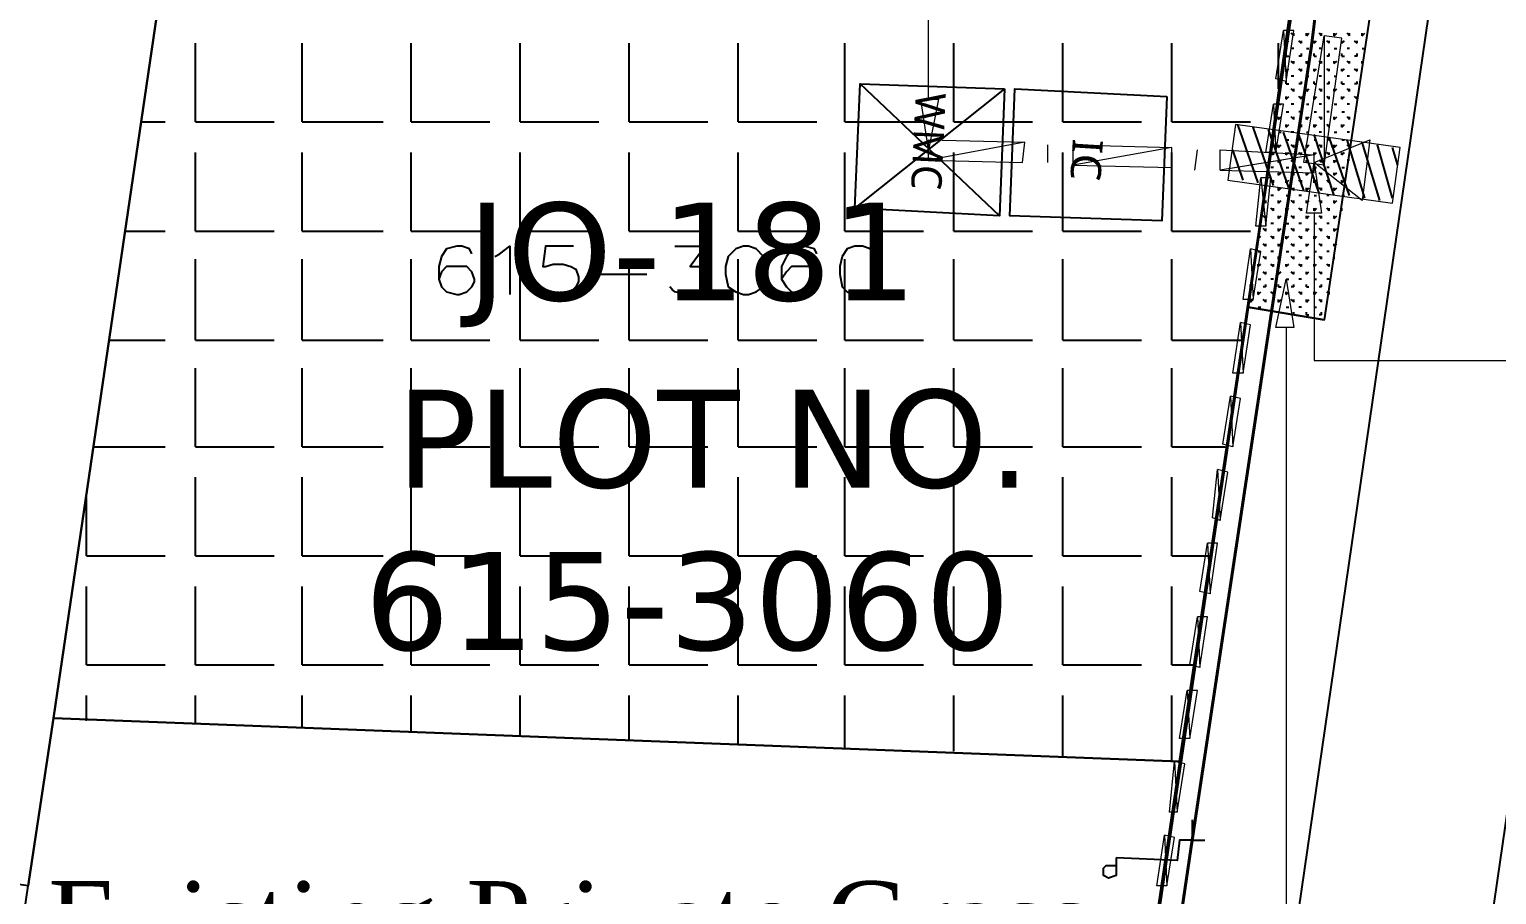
# Model space of a CAD drawing. Header units: inches. Extents: x 5 to 844, y 8 to 596.
# Drawn here: x 335.6 to 410, y 203.7 to 247.6 of the extents above; entities that cross this region are included whole.
import ezdxf

# ---------------------------------------------------------------- set-up
doc = ezdxf.new("R2010")
doc.units = ezdxf.units.IN
doc.header["$MEASUREMENT"] = 0
doc.layers.add('PDF_Geometry', color=7, linetype='Continuous', true_color=0x989898)
doc.layers.add('PDF_Text', color=7, linetype='Continuous')
doc.styles.add('PDF Segoe UI', font='segoeui.ttf')
doc.styles.add('PDF Times New Roman', font='times.ttf')
doc.styles.add('PDF Verdana', font='verdana.ttf')

msp = doc.modelspace()

# ---------------------------------------------------------------- linework, layer by layer
at = {"layer": 'PDF_Geometry', "lineweight": 25}
for points in [[(391.623, 77.668), (451.535, 489.718), (451.92, 491.647)], [(379.667, 60.954), (381.981, 79.082), (410.908, 278.229)], [(403.708, 249.173), (401.266, 232.845), (397.409, 233.488), (399.723, 249.816), (403.708, 249.173)], [(399.337, 246.859), (399.466, 246.988)], [(399.723, 247.245), (399.594, 247.373)], [(399.723, 247.245), (399.723, 247.373)], [(399.723, 247.245), (399.723, 247.373)], [(400.109, 246.859), (399.98, 246.988)], [(400.109, 246.859), (400.109, 246.988)], [(400.109, 246.859), (400.109, 246.988)], [(400.366, 247.245), (400.366, 247.373)], [(400.366, 247.245), (400.494, 247.373)], [(400.366, 247.245), (400.366, 247.373)], [(400.751, 246.859), (400.751, 246.988)], [(400.751, 246.859), (400.88, 246.988)], [(400.751, 246.859), (400.751, 246.988)], [(401.137, 247.245), (401.009, 247.373)], [(401.137, 247.245), (401.137, 247.373)], [(401.137, 247.245), (401.137, 247.373)], [(401.523, 246.859), (401.394, 246.988)], [(401.523, 246.859), (401.523, 246.988)], [(401.523, 246.859), (401.523, 246.988)], [(401.78, 247.245), (401.78, 247.373)], [(401.78, 247.245), (401.908, 247.373)], [(401.78, 247.245), (401.78, 247.373)], [(402.166, 246.859), (402.166, 246.988)], [(402.166, 246.859), (402.294, 246.988)], [(402.166, 246.859), (402.166, 246.988)], [(402.551, 247.245), (402.423, 247.373)], [(402.551, 247.245), (402.551, 247.373)], [(402.551, 247.245), (402.551, 247.373)], [(402.937, 246.859), (402.808, 246.988)], [(402.937, 246.859), (402.937, 246.988)], [(402.937, 246.859), (402.937, 246.988)], [(403.194, 247.245), (403.194, 247.373)], [(403.194, 247.245), (403.323, 247.373)], [(403.194, 247.245), (403.194, 247.373)], [(399.337, 246.216), (399.337, 246.345)], [(399.337, 246.216), (399.466, 246.216)], [(399.337, 246.216), (399.337, 246.216)], [(399.723, 246.602), (399.594, 246.602)], [(399.723, 246.602), (399.723, 246.602)], [(399.723, 246.602), (399.723, 246.602)], [(400.109, 246.216), (399.98, 246.216)], [(400.109, 246.216), (400.109, 246.345)], [(400.109, 246.216), (400.109, 246.216)], [(400.366, 246.602), (400.366, 246.602)], [(400.366, 246.602), (400.494, 246.602)], [(400.366, 246.602), (400.366, 246.602)], [(400.751, 246.216), (400.751, 246.345)], [(400.751, 246.216), (400.88, 246.216)], [(400.751, 246.216), (400.751, 246.216)], [(401.137, 246.602), (401.009, 246.602)], [(401.137, 246.602), (401.137, 246.602)], [(401.137, 246.602), (401.137, 246.602)], [(401.523, 246.216), (401.394, 246.216)], [(401.523, 246.216), (401.523, 246.345)], [(401.523, 246.216), (401.523, 246.216)], [(401.78, 246.602), (401.78, 246.602)], [(401.78, 246.602), (401.908, 246.602)], [(401.78, 246.602), (401.78, 246.602)], [(402.166, 246.216), (402.166, 246.345)], [(402.166, 246.216), (402.294, 246.216)], [(402.166, 246.216), (402.166, 246.216)], [(402.551, 246.602), (402.423, 246.602)], [(402.551, 246.602), (402.551, 246.602)], [(402.551, 246.602), (402.551, 246.602)], [(402.937, 246.216), (402.808, 246.216)], [(402.937, 246.216), (402.937, 246.345)], [(402.937, 246.216), (402.937, 246.216)], [(403.194, 246.602), (403.194, 246.602)], [(403.194, 246.602), (403.323, 246.602)], [(403.194, 246.602), (403.194, 246.602)], [(399.337, 245.445), (399.337, 245.573)], [(399.337, 245.445), (399.466, 245.573)], [(399.337, 245.445), (399.337, 245.573)], [(399.723, 245.831), (399.594, 245.959)], [(399.723, 245.831), (399.723, 245.959)], [(399.723, 245.831), (399.723, 245.959)], [(400.109, 245.445), (399.98, 245.573)], [(400.109, 245.445), (400.109, 245.573)], [(400.109, 245.445), (400.109, 245.573)], [(400.366, 245.831), (400.366, 245.959)], [(400.366, 245.831), (400.494, 245.959)], [(400.366, 245.831), (400.366, 245.959)], [(400.751, 245.445), (400.751, 245.573)], [(400.751, 245.445), (400.88, 245.573)], [(400.751, 245.445), (400.751, 245.573)], [(401.137, 245.831), (401.009, 245.959)], [(401.137, 245.831), (401.137, 245.959)], [(401.137, 245.831), (401.137, 245.959)], [(401.523, 245.445), (401.394, 245.573)], [(401.523, 245.445), (401.523, 245.573)], [(401.523, 245.445), (401.523, 245.573)], [(401.78, 245.831), (401.78, 245.959)], [(401.78, 245.831), (401.908, 245.959)], [(401.78, 245.831), (401.78, 245.959)], [(402.166, 245.445), (402.166, 245.573)], [(402.166, 245.445), (402.294, 245.573)], [(402.166, 245.445), (402.166, 245.573)], [(402.551, 245.831), (402.423, 245.959)], [(402.551, 245.831), (402.551, 245.959)], [(402.551, 245.831), (402.551, 245.959)], [(402.937, 245.445), (402.808, 245.573)], [(402.937, 245.445), (402.937, 245.573)], [(402.937, 245.445), (402.937, 245.573)], [(403.194, 245.831), (403.194, 245.959)], [(403.194, 245.831), (403.194, 245.959)], [(403.194, 245.831), (403.194, 245.831)], [(399.337, 244.802), (399.337, 244.931)], [(399.337, 244.802), (399.466, 244.802)], [(399.337, 244.802), (399.337, 244.802)], [(399.723, 245.188), (399.594, 245.188)], [(399.723, 245.188), (399.723, 245.188)], [(399.723, 245.188), (399.723, 245.188)], [(400.109, 244.802), (399.98, 244.802)], [(400.109, 244.802), (400.109, 244.931)], [(400.109, 244.802), (400.109, 244.802)], [(400.366, 245.188), (400.366, 245.188)], [(400.366, 245.188), (400.494, 245.188)], [(400.366, 245.188), (400.366, 245.188)], [(400.751, 244.802), (400.751, 244.931)], [(400.751, 244.802), (400.88, 244.802)], [(400.751, 244.802), (400.751, 244.802)], [(401.137, 245.188), (401.009, 245.188)], [(401.137, 245.188), (401.137, 245.188)], [(401.137, 245.188), (401.137, 245.188)], [(401.523, 244.802), (401.394, 244.802)], [(401.523, 244.802), (401.523, 244.931)], [(401.523, 244.802), (401.523, 244.802)], [(401.78, 245.188), (401.78, 245.188)], [(401.78, 245.188), (401.908, 245.188)], [(401.78, 245.188), (401.78, 245.188)], [(402.166, 244.802), (402.166, 244.931)], [(402.166, 244.802), (402.294, 244.802)], [(402.166, 244.802), (402.166, 244.802)], [(402.551, 245.188), (402.423, 245.188)], [(402.551, 245.188), (402.551, 245.188)], [(402.551, 245.188), (402.551, 245.188)], [(402.937, 244.802), (402.808, 244.802)], [(402.937, 244.802), (402.937, 244.931)], [(402.937, 244.802), (402.937, 244.802)], [(398.951, 244.416), (399.08, 244.545)], [(398.951, 244.416), (398.951, 244.416)], [(398.951, 244.416), (398.951, 244.416)], [(399.337, 244.031), (399.337, 244.159)], [(399.337, 244.031), (399.466, 244.159)], [(399.337, 244.031), (399.337, 244.159)], [(399.723, 244.416), (399.594, 244.545)], [(399.723, 244.416), (399.723, 244.545)], [(399.723, 244.416), (399.723, 244.545)], [(400.109, 244.031), (399.98, 244.159)], [(400.109, 244.031), (400.109, 244.159)], [(400.109, 244.031), (400.109, 244.159)], [(400.366, 244.416), (400.366, 244.545)], [(400.366, 244.416), (400.494, 244.545)], [(400.366, 244.416), (400.366, 244.545)], [(400.751, 244.031), (400.751, 244.159)], [(400.751, 244.031), (400.88, 244.159)], [(400.751, 244.031), (400.751, 244.159)], [(401.137, 244.416), (401.009, 244.545)], [(401.137, 244.416), (401.137, 244.545)], [(401.137, 244.416), (401.137, 244.545)], [(401.523, 244.031), (401.394, 244.159)], [(401.523, 244.031), (401.523, 244.159)], [(401.523, 244.031), (401.523, 244.159)], [(401.78, 244.416), (401.78, 244.545)], [(401.78, 244.416), (401.908, 244.545)], [(401.78, 244.416), (401.78, 244.545)], [(402.166, 244.031), (402.166, 244.159)], [(402.166, 244.031), (402.294, 244.159)], [(402.166, 244.031), (402.166, 244.159)], [(402.551, 244.416), (402.423, 244.545)], [(402.551, 244.416), (402.551, 244.545)], [(402.551, 244.416), (402.551, 244.545)], [(402.937, 244.031), (402.808, 244.159)], [(402.937, 244.031), (402.937, 244.159)], [(402.937, 244.031), (402.937, 244.159)], [(398.951, 243.774), (398.951, 243.774)], [(398.951, 243.774), (399.08, 243.774)], [(398.951, 243.774), (398.951, 243.774)], [(399.337, 243.388), (399.337, 243.388)], [(399.337, 243.388), (399.466, 243.388)], [(399.337, 243.388), (399.337, 243.388)], [(399.723, 243.774), (399.594, 243.774)], [(399.723, 243.774), (399.723, 243.774)], [(399.723, 243.774), (399.723, 243.774)], [(400.109, 243.388), (399.98, 243.388)], [(400.109, 243.388), (400.109, 243.388)], [(400.109, 243.388), (400.109, 243.388)], [(400.366, 243.774), (400.366, 243.774)], [(400.366, 243.774), (400.494, 243.774)], [(400.366, 243.774), (400.366, 243.774)], [(400.751, 243.388), (400.751, 243.388)], [(400.751, 243.388), (400.88, 243.388)], [(400.751, 243.388), (400.751, 243.388)], [(401.137, 243.774), (401.009, 243.774)], [(401.137, 243.774), (401.137, 243.774)], [(401.137, 243.774), (401.137, 243.774)], [(401.523, 243.388), (401.394, 243.388)], [(401.523, 243.388), (401.523, 243.388)], [(401.523, 243.388), (401.523, 243.388)], [(401.78, 243.774), (401.78, 243.774)], [(401.78, 243.774), (401.908, 243.774)], [(401.78, 243.774), (401.78, 243.774)], [(402.166, 243.388), (402.166, 243.388)], [(402.166, 243.388), (402.294, 243.388)], [(402.166, 243.388), (402.166, 243.388)], [(402.551, 243.774), (402.423, 243.774)], [(402.551, 243.774), (402.551, 243.774)], [(402.551, 243.774), (402.551, 243.774)], [(402.808, 243.388), (402.808, 243.388)], [(402.937, 243.388), (402.937, 243.388)], [(398.951, 243.002), (398.951, 243.131)], [(398.951, 243.002), (399.08, 243.131)], [(398.951, 243.002), (398.951, 243.131)], [(399.337, 242.616), (399.337, 242.745)], [(399.337, 242.616), (399.466, 242.745)], [(399.337, 242.616), (399.337, 242.745)], [(399.723, 243.002), (399.594, 243.131)], [(399.723, 243.002), (399.723, 243.131)], [(399.723, 243.002), (399.723, 243.131)], [(400.109, 242.616), (399.98, 242.745)], [(400.109, 242.616), (400.109, 242.745)], [(400.109, 242.616), (400.109, 242.745)], [(400.366, 243.002), (400.366, 243.131)], [(400.366, 243.002), (400.494, 243.131)], [(400.366, 243.002), (400.366, 243.131)], [(400.751, 242.616), (400.751, 242.745)], [(400.751, 242.616), (400.88, 242.745)], [(400.751, 242.616), (400.751, 242.745)], [(401.137, 243.002), (401.009, 243.131)], [(401.137, 243.002), (401.137, 243.131)], [(401.137, 243.002), (401.137, 243.131)], [(401.523, 242.616), (401.394, 242.745)], [(401.523, 242.616), (401.523, 242.745)], [(401.523, 242.616), (401.523, 242.745)], [(401.78, 243.002), (401.78, 243.131)], [(401.78, 243.002), (401.908, 243.131)], [(401.78, 243.002), (401.78, 243.131)], [(402.166, 242.616), (402.166, 242.745)], [(402.166, 242.616), (402.294, 242.745)], [(402.166, 242.616), (402.166, 242.745)], [(402.551, 243.002), (402.423, 243.131)], [(402.551, 243.002), (402.551, 243.131)], [(402.551, 243.002), (402.551, 243.131)], [(398.694, 241.974), (398.566, 241.974)], [(398.694, 241.974), (398.694, 241.974)], [(398.694, 241.974), (398.694, 241.974)], [(398.951, 242.359), (398.951, 242.359)], [(398.951, 242.359), (399.08, 242.359)], [(398.951, 242.359), (398.951, 242.359)], [(399.337, 241.974), (399.337, 241.974)], [(399.337, 241.974), (399.466, 241.974)], [(399.337, 241.974), (399.337, 241.974)], [(399.723, 242.359), (399.594, 242.359)], [(399.723, 242.359), (399.723, 242.359)], [(399.723, 242.359), (399.723, 242.359)], [(400.109, 241.974), (399.98, 241.974)], [(400.109, 241.974), (400.109, 241.974)], [(400.109, 241.974), (400.109, 241.974)], [(400.366, 242.359), (400.366, 242.359)], [(400.366, 242.359), (400.494, 242.359)], [(400.366, 242.359), (400.366, 242.359)], [(400.751, 241.974), (400.751, 241.974)], [(400.751, 241.974), (400.88, 241.974)], [(400.751, 241.974), (400.751, 241.974)], [(401.137, 242.359), (401.009, 242.359)], [(401.137, 242.359), (401.137, 242.359)], [(401.137, 242.359), (401.137, 242.359)], [(401.523, 241.974), (401.394, 241.974)], [(401.523, 241.974), (401.523, 241.974)], [(401.523, 241.974), (401.523, 241.974)], [(401.78, 242.359), (401.78, 242.359)], [(401.78, 242.359), (401.908, 242.359)], [(401.78, 242.359), (401.78, 242.359)], [(402.166, 241.974), (402.166, 241.974)], [(402.166, 241.974), (402.294, 241.974)], [(402.166, 241.974), (402.166, 241.974)], [(402.551, 242.359), (402.423, 242.359)], [(402.551, 242.359), (402.551, 242.359)], [(402.551, 242.359), (402.551, 242.359)], [(398.694, 241.202), (398.566, 241.331)], [(398.694, 241.202), (398.694, 241.331)], [(398.694, 241.202), (398.694, 241.331)], [(398.951, 241.588), (398.951, 241.716)], [(398.951, 241.588), (399.08, 241.716)], [(398.951, 241.588), (398.951, 241.716)], [(399.337, 241.202), (399.337, 241.331)], [(399.337, 241.202), (399.466, 241.331)], [(399.337, 241.202), (399.337, 241.331)], [(399.723, 241.588), (399.594, 241.716)], [(399.723, 241.588), (399.723, 241.716)], [(399.723, 241.588), (399.723, 241.716)], [(400.109, 241.202), (399.98, 241.331)], [(400.109, 241.202), (400.109, 241.331)], [(400.109, 241.202), (400.109, 241.331)], [(400.366, 241.588), (400.366, 241.716)], [(400.366, 241.588), (400.494, 241.716)], [(400.366, 241.588), (400.366, 241.716)], [(400.751, 241.202), (400.751, 241.331)], [(400.751, 241.202), (400.88, 241.331)], [(400.751, 241.202), (400.751, 241.331)], [(401.137, 241.588), (401.009, 241.716)], [(401.137, 241.588), (401.137, 241.716)], [(401.137, 241.588), (401.137, 241.716)], [(401.523, 241.202), (401.394, 241.331)], [(401.523, 241.202), (401.523, 241.331)], [(401.523, 241.202), (401.523, 241.331)], [(401.78, 241.588), (401.78, 241.716)], [(401.78, 241.588), (401.908, 241.716)], [(401.78, 241.588), (401.78, 241.716)], [(402.166, 241.202), (402.166, 241.331)], [(402.166, 241.202), (402.294, 241.331)], [(402.166, 241.202), (402.166, 241.331)], [(402.551, 241.588), (402.423, 241.716)], [(402.551, 241.588), (402.551, 241.716)], [(402.551, 241.588), (402.551, 241.716)], [(398.694, 240.559), (398.566, 240.559)], [(398.694, 240.559), (398.694, 240.559)], [(398.694, 240.559), (398.694, 240.559)], [(398.951, 240.945), (398.951, 240.945)], [(398.951, 240.817), (399.08, 240.945)], [(398.951, 240.817), (398.951, 240.945)], [(398.951, 240.174), (398.951, 240.302)], [(398.951, 240.174), (399.08, 240.302)], [(398.951, 240.174), (398.951, 240.302)], [(399.337, 240.559), (399.337, 240.559)], [(399.337, 240.559), (399.466, 240.559)], [(399.337, 240.559), (399.337, 240.559)], [(399.723, 240.817), (399.594, 240.945)], [(399.723, 240.174), (399.594, 240.302)], [(399.723, 240.945), (399.723, 240.945)], [(399.723, 240.817), (399.723, 240.945)], [(399.723, 240.174), (399.723, 240.302)], [(399.723, 240.174), (399.723, 240.302)], [(400.109, 240.559), (399.98, 240.559)], [(400.109, 240.559), (400.109, 240.559)], [(400.109, 240.559), (400.109, 240.559)], [(400.366, 240.945), (400.366, 240.945)], [(400.366, 240.817), (400.494, 240.945)], [(400.366, 240.817), (400.366, 240.945)], [(400.366, 240.174), (400.366, 240.302)], [(400.366, 240.174), (400.494, 240.302)], [(400.366, 240.174), (400.366, 240.302)], [(400.751, 240.559), (400.751, 240.559)], [(400.751, 240.559), (400.88, 240.559)], [(400.751, 240.559), (400.751, 240.559)], [(401.137, 240.817), (401.009, 240.945)], [(401.137, 240.174), (401.009, 240.302)], [(401.137, 240.945), (401.137, 240.945)], [(401.137, 240.817), (401.137, 240.945)], [(401.137, 240.174), (401.137, 240.302)], [(401.137, 240.174), (401.137, 240.302)], [(401.523, 240.559), (401.394, 240.559)], [(401.523, 240.559), (401.523, 240.559)], [(401.523, 240.559), (401.523, 240.559)], [(401.78, 240.945), (401.78, 240.945)], [(401.78, 240.817), (401.908, 240.945)], [(401.78, 240.817), (401.78, 240.945)], [(401.78, 240.174), (401.78, 240.302)], [(401.78, 240.174), (401.908, 240.302)], [(401.78, 240.174), (401.78, 240.302)], [(402.166, 240.559), (402.166, 240.559)], [(402.166, 240.559), (402.294, 240.559)], [(402.166, 240.559), (402.166, 240.559)], [(402.551, 240.945), (402.423, 240.945)], [(398.309, 239.531), (398.309, 239.531)], [(398.309, 239.402), (398.309, 239.531)], [(398.309, 239.402), (398.309, 239.531)], [(398.694, 239.788), (398.566, 239.917)], [(398.694, 239.788), (398.694, 239.917)], [(398.694, 239.788), (398.694, 239.917)], [(398.951, 239.531), (398.951, 239.531)], [(398.951, 239.402), (399.08, 239.531)], [(398.951, 239.402), (398.951, 239.531)], [(399.337, 239.788), (399.337, 239.917)], [(399.337, 239.788), (399.466, 239.917)], [(399.337, 239.788), (399.337, 239.917)], [(399.723, 239.402), (399.594, 239.531)], [(399.723, 239.531), (399.723, 239.531)], [(399.723, 239.402), (399.723, 239.531)], [(400.109, 239.788), (399.98, 239.917)], [(400.109, 239.788), (400.109, 239.917)], [(400.109, 239.788), (400.109, 239.917)], [(400.366, 239.531), (400.366, 239.531)], [(400.366, 239.402), (400.494, 239.531)], [(400.366, 239.402), (400.366, 239.531)], [(400.751, 239.788), (400.751, 239.917)], [(400.751, 239.788), (400.88, 239.917)], [(400.751, 239.788), (400.751, 239.917)], [(401.137, 239.402), (401.009, 239.531)], [(401.137, 239.531), (401.137, 239.531)], [(401.137, 239.402), (401.137, 239.531)], [(401.523, 239.788), (401.394, 239.917)], [(401.523, 239.788), (401.523, 239.917)], [(401.523, 239.788), (401.523, 239.917)], [(401.78, 239.531), (401.78, 239.531)], [(401.78, 239.402), (401.908, 239.531)], [(401.78, 239.402), (401.78, 239.531)], [(402.166, 239.788), (402.166, 239.917)], [(402.166, 239.788), (402.294, 239.917)], [(402.166, 239.788), (402.166, 239.917)], [(398.309, 238.759), (398.18, 238.888)], [(398.309, 238.759), (398.309, 238.888)], [(398.309, 238.759), (398.309, 238.888)], [(398.694, 239.145), (398.566, 239.145)], [(398.694, 239.145), (398.694, 239.145)], [(398.694, 239.145), (398.694, 239.145)], [(398.951, 238.759), (398.951, 238.888)], [(398.951, 238.759), (399.08, 238.888)], [(398.951, 238.759), (398.951, 238.888)], [(399.337, 239.145), (399.337, 239.145)], [(399.337, 239.145), (399.466, 239.145)], [(399.337, 239.145), (399.337, 239.145)], [(399.723, 238.759), (399.594, 238.888)], [(399.723, 238.759), (399.723, 238.888)], [(399.723, 238.759), (399.723, 238.888)], [(400.109, 239.145), (399.98, 239.145)], [(400.109, 239.145), (400.109, 239.145)], [(400.109, 239.145), (400.109, 239.145)], [(400.366, 238.759), (400.366, 238.888)], [(400.366, 238.759), (400.494, 238.888)], [(400.366, 238.759), (400.366, 238.888)], [(400.751, 239.145), (400.751, 239.145)], [(400.751, 239.145), (400.88, 239.145)], [(400.751, 239.145), (400.751, 239.145)], [(401.137, 238.759), (401.009, 238.888)], [(401.137, 238.759), (401.137, 238.888)], [(401.137, 238.759), (401.137, 238.888)], [(401.523, 239.145), (401.394, 239.145)], [(401.523, 239.145), (401.523, 239.145)], [(401.523, 239.145), (401.523, 239.145)], [(401.78, 238.759), (401.78, 238.888)], [(401.78, 238.759), (401.908, 238.888)], [(401.78, 238.759), (401.78, 238.888)], [(402.166, 239.145), (402.166, 239.145)], [(402.166, 239.145), (402.294, 239.145)], [(402.166, 239.145), (402.166, 239.145)], [(398.309, 237.988), (398.18, 238.117)], [(398.309, 238.117), (398.309, 238.117)], [(398.309, 237.988), (398.309, 238.117)], [(398.694, 238.374), (398.566, 238.502)], [(398.694, 238.374), (398.694, 238.502)], [(398.694, 238.374), (398.694, 238.502)], [(398.951, 238.117), (398.951, 238.117)], [(398.951, 237.988), (399.08, 238.117)], [(398.951, 237.988), (398.951, 238.117)], [(399.337, 238.374), (399.337, 238.502)], [(399.337, 238.374), (399.466, 238.502)], [(399.337, 238.374), (399.337, 238.502)], [(399.723, 237.988), (399.594, 238.117)], [(399.723, 238.117), (399.723, 238.117)], [(399.723, 237.988), (399.723, 238.117)], [(400.109, 238.374), (399.98, 238.502)], [(400.109, 238.374), (400.109, 238.502)], [(400.109, 238.374), (400.109, 238.502)], [(400.366, 238.117), (400.366, 238.117)], [(400.366, 237.988), (400.494, 238.117)], [(400.366, 237.988), (400.366, 238.117)], [(400.751, 238.374), (400.751, 238.502)], [(400.751, 238.374), (400.88, 238.502)], [(400.751, 238.374), (400.751, 238.502)], [(401.137, 237.988), (401.009, 238.117)], [(401.137, 238.117), (401.137, 238.117)], [(401.137, 237.988), (401.137, 238.117)], [(401.523, 238.374), (401.394, 238.502)], [(401.523, 238.374), (401.523, 238.502)], [(401.523, 238.374), (401.523, 238.502)], [(401.78, 238.117), (401.78, 238.117)], [(401.78, 237.988), (401.908, 238.117)], [(401.78, 237.988), (401.78, 238.117)], [(402.166, 238.374), (402.166, 238.502)], [(398.309, 237.345), (398.18, 237.474)], [(398.309, 237.345), (398.309, 237.474)], [(398.309, 237.345), (398.309, 237.474)], [(398.694, 237.731), (398.566, 237.731)], [(398.694, 237.731), (398.694, 237.731)], [(398.694, 237.731), (398.694, 237.731)], [(398.951, 237.345), (398.951, 237.474)], [(398.951, 237.345), (399.08, 237.474)], [(398.951, 237.345), (398.951, 237.474)], [(399.337, 237.731), (399.337, 237.731)], [(399.337, 237.731), (399.466, 237.731)], [(399.337, 237.731), (399.337, 237.731)], [(399.723, 237.345), (399.594, 237.474)], [(399.723, 237.345), (399.723, 237.474)], [(399.723, 237.345), (399.723, 237.474)], [(400.109, 237.731), (399.98, 237.731)], [(400.109, 237.731), (400.109, 237.731)], [(400.109, 237.731), (400.109, 237.731)], [(400.366, 237.345), (400.366, 237.474)], [(400.366, 237.345), (400.494, 237.474)], [(400.366, 237.345), (400.366, 237.474)], [(400.751, 237.731), (400.751, 237.731)], [(400.751, 237.731), (400.88, 237.731)], [(400.751, 237.731), (400.751, 237.731)], [(401.137, 237.345), (401.009, 237.474)], [(401.137, 237.345), (401.137, 237.474)], [(401.137, 237.345), (401.137, 237.474)], [(401.523, 237.731), (401.394, 237.731)], [(401.523, 237.731), (401.523, 237.731)], [(401.523, 237.731), (401.523, 237.731)], [(401.78, 237.345), (401.78, 237.474)], [(401.78, 237.345), (401.908, 237.474)], [(401.78, 237.345), (401.78, 237.474)], [(397.923, 236.96), (397.923, 237.088)], [(397.923, 236.96), (398.051, 237.088)], [(397.923, 236.96), (397.923, 237.088)], [(398.309, 236.574), (398.18, 236.702)], [(398.309, 236.702), (398.309, 236.702)], [(398.309, 236.574), (398.309, 236.702)], [(398.694, 236.96), (398.566, 237.088)], [(398.694, 236.96), (398.694, 237.088)], [(398.694, 236.96), (398.694, 237.088)], [(398.951, 236.702), (398.951, 236.702)], [(398.951, 236.574), (399.08, 236.702)], [(398.951, 236.574), (398.951, 236.702)], [(399.337, 236.96), (399.337, 237.088)], [(399.337, 236.96), (399.466, 237.088)], [(399.337, 236.96), (399.337, 237.088)], [(399.723, 236.574), (399.594, 236.702)], [(399.723, 236.702), (399.723, 236.702)], [(399.723, 236.574), (399.723, 236.702)], [(400.109, 236.96), (399.98, 237.088)], [(400.109, 236.96), (400.109, 237.088)], [(400.109, 236.96), (400.109, 237.088)], [(400.366, 236.702), (400.366, 236.702)], [(400.366, 236.574), (400.494, 236.702)], [(400.366, 236.574), (400.366, 236.702)], [(400.751, 236.96), (400.751, 237.088)], [(400.751, 236.96), (400.88, 237.088)], [(400.751, 236.96), (400.751, 237.088)], [(401.137, 236.574), (401.009, 236.702)], [(401.137, 236.702), (401.137, 236.702)], [(401.137, 236.574), (401.137, 236.702)], [(401.523, 236.96), (401.394, 237.088)], [(401.523, 236.96), (401.523, 237.088)], [(401.523, 236.96), (401.523, 237.088)], [(401.78, 236.702), (401.78, 236.702)], [(401.78, 236.574), (401.908, 236.702)], [(401.78, 236.574), (401.78, 236.702)], [(397.923, 236.317), (397.923, 236.317)], [(397.923, 236.317), (398.051, 236.317)], [(397.923, 236.317), (397.923, 236.317)], [(398.309, 235.931), (398.18, 236.06)], [(398.309, 235.931), (398.309, 236.06)], [(398.309, 235.931), (398.309, 236.06)], [(398.694, 236.317), (398.566, 236.317)], [(398.694, 236.317), (398.694, 236.317)], [(398.694, 236.317), (398.694, 236.317)], [(398.951, 235.931), (398.951, 236.06)], [(398.951, 235.931), (399.08, 236.06)], [(398.951, 235.931), (398.951, 236.06)], [(399.337, 236.317), (399.337, 236.317)], [(399.337, 236.317), (399.466, 236.317)], [(399.337, 236.317), (399.337, 236.317)], [(399.723, 235.931), (399.594, 236.06)], [(399.723, 235.931), (399.723, 236.06)], [(399.723, 235.931), (399.723, 236.06)], [(400.109, 236.317), (399.98, 236.317)], [(400.109, 236.317), (400.109, 236.317)], [(400.109, 236.317), (400.109, 236.317)], [(400.366, 235.931), (400.366, 236.06)], [(400.366, 235.931), (400.494, 236.06)], [(400.366, 235.931), (400.366, 236.06)], [(400.751, 236.317), (400.751, 236.317)], [(400.751, 236.317), (400.88, 236.317)], [(400.751, 236.317), (400.751, 236.317)], [(401.137, 235.931), (401.009, 236.06)], [(401.137, 235.931), (401.137, 236.06)], [(401.137, 235.931), (401.137, 236.06)], [(401.523, 236.317), (401.394, 236.317)], [(401.523, 236.317), (401.523, 236.317)], [(401.523, 236.317), (401.523, 236.317)], [(401.78, 235.931), (401.78, 236.06)], [(397.666, 235.288), (397.666, 235.288)], [(397.923, 235.545), (397.923, 235.674)], [(397.923, 235.545), (398.051, 235.674)], [(397.923, 235.545), (397.923, 235.674)], [(398.309, 235.16), (398.18, 235.288)], [(398.309, 235.16), (398.309, 235.288)], [(398.309, 235.16), (398.309, 235.288)], [(398.694, 235.545), (398.566, 235.674)], [(398.694, 235.545), (398.694, 235.674)], [(398.694, 235.545), (398.694, 235.674)], [(398.951, 235.16), (398.951, 235.288)], [(398.951, 235.16), (399.08, 235.288)], [(398.951, 235.16), (398.951, 235.288)], [(399.337, 235.545), (399.337, 235.674)], [(399.337, 235.545), (399.466, 235.674)], [(399.337, 235.545), (399.337, 235.674)], [(399.723, 235.16), (399.594, 235.288)], [(399.723, 235.16), (399.723, 235.288)], [(399.723, 235.16), (399.723, 235.288)], [(400.109, 235.545), (399.98, 235.674)], [(400.109, 235.545), (400.109, 235.674)], [(400.109, 235.545), (400.109, 235.674)], [(400.366, 235.16), (400.366, 235.288)], [(400.366, 235.16), (400.494, 235.288)], [(400.366, 235.16), (400.366, 235.288)], [(400.751, 235.545), (400.751, 235.674)], [(400.751, 235.545), (400.88, 235.674)], [(400.751, 235.545), (400.751, 235.674)], [(401.137, 235.16), (401.009, 235.288)], [(401.137, 235.16), (401.137, 235.288)], [(401.137, 235.16), (401.137, 235.288)], [(401.523, 235.545), (401.394, 235.674)], [(401.523, 235.545), (401.523, 235.674)], [(401.523, 235.545), (401.523, 235.674)], [(397.537, 234.517), (397.537, 234.645)], [(397.537, 234.517), (397.666, 234.517)], [(397.537, 234.517), (397.537, 234.517)], [(397.923, 234.903), (397.923, 234.903)], [(397.923, 234.903), (398.051, 234.903)], [(397.923, 234.903), (397.923, 234.903)], [(398.309, 234.517), (398.18, 234.517)], [(398.309, 234.517), (398.309, 234.645)], [(398.309, 234.517), (398.309, 234.517)], [(398.694, 234.903), (398.566, 234.903)], [(398.694, 234.903), (398.694, 234.903)], [(398.694, 234.903), (398.694, 234.903)], [(398.951, 234.517), (398.951, 234.645)], [(398.951, 234.517), (399.08, 234.517)], [(398.951, 234.517), (398.951, 234.517)], [(399.337, 234.903), (399.337, 234.903)], [(399.337, 234.903), (399.466, 234.903)], [(399.337, 234.903), (399.337, 234.903)], [(399.723, 234.517), (399.594, 234.517)], [(399.723, 234.517), (399.723, 234.645)], [(399.723, 234.517), (399.723, 234.517)], [(400.109, 234.903), (399.98, 234.903)], [(400.109, 234.903), (400.109, 234.903)], [(400.109, 234.903), (400.109, 234.903)], [(400.366, 234.517), (400.366, 234.645)], [(400.366, 234.517), (400.494, 234.517)], [(400.366, 234.517), (400.366, 234.517)], [(400.751, 234.903), (400.751, 234.903)], [(400.751, 234.903), (400.88, 234.903)], [(400.751, 234.903), (400.751, 234.903)], [(401.137, 234.517), (401.009, 234.517)], [(401.137, 234.517), (401.137, 234.645)], [(401.137, 234.517), (401.137, 234.517)], [(401.523, 234.903), (401.394, 234.903)], [(401.523, 234.903), (401.523, 234.903)], [(401.523, 234.903), (401.523, 234.903)], [(397.537, 233.745), (397.537, 233.874)], [(397.537, 233.745), (397.666, 233.874)], [(397.537, 233.745), (397.537, 233.874)], [(397.923, 234.131), (397.923, 234.26)], [(397.923, 234.131), (398.051, 234.26)], [(397.923, 234.131), (397.923, 234.26)], [(398.309, 233.745), (398.18, 233.874)], [(398.309, 233.745), (398.309, 233.874)], [(398.309, 233.745), (398.309, 233.874)], [(398.694, 234.131), (398.566, 234.26)], [(398.694, 234.131), (398.694, 234.26)], [(398.694, 234.131), (398.694, 234.26)], [(398.951, 233.745), (398.951, 233.874)], [(398.951, 233.745), (399.08, 233.874)], [(398.951, 233.745), (398.951, 233.874)], [(399.337, 234.131), (399.337, 234.26)], [(399.337, 234.131), (399.466, 234.26)], [(399.337, 234.131), (399.337, 234.26)], [(399.723, 233.745), (399.594, 233.874)], [(399.723, 233.745), (399.723, 233.874)], [(399.723, 233.745), (399.723, 233.874)], [(400.109, 234.131), (399.98, 234.26)], [(400.109, 234.131), (400.109, 234.26)], [(400.109, 234.131), (400.109, 234.26)], [(400.366, 233.745), (400.366, 233.874)], [(400.366, 233.745), (400.494, 233.874)], [(400.366, 233.745), (400.366, 233.874)], [(400.751, 234.131), (400.751, 234.26)], [(400.751, 234.131), (400.88, 234.26)], [(400.751, 234.131), (400.751, 234.26)], [(401.137, 233.745), (401.009, 233.874)], [(401.137, 233.745), (401.137, 233.874)], [(401.137, 233.745), (401.137, 233.874)], [(401.523, 234.131), (401.394, 234.26)], [(401.523, 234.131), (401.523, 234.26)], [(401.523, 234.131), (401.523, 234.26)], [(397.409, 233.488), (401.266, 232.845)], [(397.923, 233.488), (397.923, 233.488)], [(397.923, 233.488), (398.051, 233.488)], [(397.923, 233.488), (397.923, 233.488)], [(398.694, 233.488), (398.566, 233.488)], [(398.694, 233.488), (398.694, 233.488)], [(398.694, 233.488), (398.694, 233.488)], [(399.337, 233.488), (399.337, 233.488)], [(399.337, 233.488), (399.466, 233.488)], [(399.337, 233.488), (399.337, 233.488)], [(399.594, 233.103), (399.594, 233.103)], [(399.723, 233.103), (399.723, 233.231)], [(399.723, 233.103), (399.723, 233.103)], [(400.109, 233.488), (399.98, 233.488)], [(400.109, 233.488), (400.109, 233.488)], [(400.109, 233.488), (400.109, 233.488)], [(400.366, 233.103), (400.366, 233.231)], [(400.366, 233.103), (400.494, 233.103)], [(400.366, 233.103), (400.366, 233.103)], [(400.751, 233.488), (400.751, 233.488)], [(400.751, 233.488), (400.88, 233.488)], [(400.751, 233.488), (400.751, 233.488)], [(401.137, 233.103), (401.009, 233.103)], [(401.137, 233.103), (401.137, 233.231)], [(401.137, 233.103), (401.137, 233.103)], [(401.394, 233.488), (401.394, 233.488)]]:
    msp.add_lwpolyline(points, dxfattribs=at)
at = {"layer": 'PDF_Geometry', "color": 7, "lineweight": 25}
for points in [[(239.274, 317.056), (281.443, 310.884), (286.586, 304.071), (274.115, 219.346), (267.301, 214.204), (264.601, 195.819), (269.744, 188.876), (287.743, 186.305), (294.685, 191.448), (297.385, 209.704), (292.243, 216.646), (304.585, 301.371), (311.527, 306.513), (394.066, 294.428), (404.351, 280.543), (372.338, 63.525)], [(342.769, 252.902), (336.855, 212.661), (393.937, 210.475), (399.98, 250.845), (342.769, 252.902)], [(358.068, 236.188), (357.939, 236.445), (357.554, 236.574), (357.296, 236.574), (356.782, 236.445), (356.525, 236.06), (356.396, 235.545), (356.396, 234.903), (356.525, 234.517), (356.782, 234.26), (357.296, 234.131), (357.425, 234.131), (357.811, 234.26), (358.068, 234.517), (358.196, 234.774), (358.196, 234.903), (358.068, 235.288), (357.811, 235.545), (357.425, 235.545), (357.296, 235.545), (356.782, 235.545), (356.525, 235.288), (356.396, 234.903)], [(359.225, 236.06), (359.482, 236.188), (359.996, 236.574), (359.996, 234.131)], [(363.21, 236.574), (361.796, 236.574), (361.668, 235.545), (361.796, 235.545), (362.182, 235.674), (362.696, 235.674), (363.082, 235.545), (363.339, 235.417), (363.468, 235.031), (363.468, 234.774), (363.339, 234.517), (363.082, 234.26), (362.696, 234.131), (362.182, 234.131), (361.796, 234.26), (361.668, 234.388), (361.539, 234.517)], [(368.353, 236.574), (369.896, 236.574), (369.124, 235.545), (369.51, 235.545), (369.767, 235.545), (369.896, 235.417), (370.153, 235.031), (370.153, 234.774), (369.896, 234.517), (369.639, 234.26), (369.253, 234.131), (368.867, 234.131), (368.353, 234.26), (368.224, 234.388), (368.096, 234.517)], [(371.824, 236.574), (371.439, 236.445), (371.053, 236.06), (370.924, 235.545), (370.924, 235.16), (371.053, 234.517), (371.439, 234.26), (371.824, 234.131), (372.081, 234.131), (372.467, 234.26), (372.853, 234.517), (372.981, 235.16), (372.981, 235.545), (372.853, 236.06), (372.467, 236.445), (372.081, 236.574), (371.824, 236.574)], [(375.553, 236.188), (375.424, 236.445), (374.91, 236.574), (374.653, 236.574), (374.267, 236.445), (374.01, 236.06), (373.753, 235.545), (373.753, 234.903), (374.01, 234.517), (374.267, 234.26), (374.653, 234.131), (374.781, 234.131), (375.296, 234.26), (375.553, 234.517), (375.681, 234.774), (375.681, 234.903), (375.553, 235.288), (375.296, 235.545), (374.781, 235.545), (374.653, 235.545), (374.267, 235.545), (374.01, 235.288), (373.753, 234.903)], [(377.481, 236.574), (377.095, 236.445), (376.838, 236.06), (376.71, 235.545), (376.71, 235.16), (376.838, 234.517), (377.095, 234.26), (377.481, 234.131), (377.867, 234.131), (378.253, 234.26), (378.51, 234.517), (378.638, 235.16), (378.638, 235.545), (378.51, 236.06), (378.253, 236.445), (377.867, 236.574), (377.481, 236.574)], [(364.367, 235.16), (366.939, 235.16)]]:
    msp.add_lwpolyline(points, dxfattribs=at)
at = {"layer": 'PDF_Geometry', "color": 9, "lineweight": 25, "true_color": 0xbababa}
for points in [[(304.713, 301.371), (311.527, 306.513), (349.968, 300.856), (342.769, 252.902), (336.855, 212.661), (335.569, 204.175), (297.385, 209.704), (292.243, 216.646), (304.713, 301.371)], [(399.98, 250.845), (393.937, 210.475), (336.855, 212.661), (342.769, 252.902), (399.98, 250.845)], [(393.937, 210.475), (385.452, 153.135), (328.369, 155.321), (335.569, 204.176), (336.855, 212.661), (393.937, 210.475)]]:
    msp.add_lwpolyline(points, dxfattribs=at)
at = {"layer": 'PDF_Geometry', "lineweight": 0}
for points in [[(304.713, 301.371), (292.243, 216.646), (297.385, 209.704), (335.569, 204.175), (336.855, 212.661), (342.769, 252.902), (349.968, 300.856), (311.527, 306.513), (304.713, 301.371)], [(399.98, 250.845), (342.769, 252.902), (336.855, 212.661), (393.937, 210.475), (399.98, 250.845)], [(393.937, 210.475), (336.855, 212.661), (335.569, 204.176), (328.369, 155.321), (385.452, 153.135), (393.937, 210.475)]]:
    msp.add_lwpolyline(points, dxfattribs=at)
at = {"layer": 'PDF_Geometry', "color": 6, "lineweight": 40}
msp.add_lwpolyline([(392.652, 296.485), (394.066, 296.228), (405.637, 280.8), (402.808, 261.515), (400.88, 248.788), (400.623, 246.731), (394.58, 206.49), (387.124, 156.092), (376.838, 86.153), (373.624, 63.525), (358.325, 51.569), (353.439, 52.083), (350.997, 52.34)], dxfattribs=at)
at = {"layer": 'PDF_Geometry', "color": 7, "lineweight": 0}
for points in [[(381.21, 244.031), (381.21, 262.544), (372.339, 262.544)], [(381.724, 244.031), (381.21, 241.459), (380.824, 244.031), (381.724, 244.031)], [(400.366, 238.245), (400.751, 240.817), (401.137, 238.245), (400.366, 238.245)], [(400.751, 238.245), (400.751, 230.788), (420.55, 230.788)], [(398.823, 232.46), (399.337, 234.903), (399.723, 232.46), (398.823, 232.46)], [(399.337, 232.46), (399.337, 199.162), (389.181, 199.162)]]:
    msp.add_lwpolyline(points, dxfattribs=at)
at = {"layer": 'PDF_Geometry', "color": 4, "lineweight": 0}
for points in [[(399.209, 247.502), (399.337, 244.931), (398.823, 245.059), (399.209, 247.502)], [(399.723, 247.502), (399.209, 247.502), (399.337, 244.931), (399.723, 247.502)], [(398.694, 243.774), (398.823, 241.331), (398.309, 241.331), (398.694, 243.774)], [(399.209, 243.774), (398.694, 243.774), (398.823, 241.331), (399.209, 243.774)], [(398.052, 240.045), (398.309, 237.602), (397.794, 237.602), (398.052, 240.045)], [(398.566, 240.045), (398.052, 240.045), (398.309, 237.602), (398.566, 240.045)], [(397.537, 236.445), (397.666, 233.874), (397.152, 233.874), (397.537, 236.445)], [(398.052, 236.317), (397.537, 236.445), (397.666, 233.874), (398.052, 236.317)], [(397.023, 232.717), (397.152, 230.146), (396.637, 230.146), (397.023, 232.717)], [(397.537, 232.588), (397.023, 232.717), (397.152, 230.146), (397.537, 232.588)], [(396.509, 228.989), (396.637, 226.417), (396.123, 226.546), (396.509, 228.989)], [(397.023, 228.86), (396.509, 228.989), (396.637, 226.417), (397.023, 228.86)], [(395.866, 225.26), (395.994, 222.689), (395.609, 222.817), (395.866, 225.26)], [(396.38, 225.132), (395.866, 225.26), (395.994, 222.689), (396.38, 225.132)], [(395.352, 221.532), (395.48, 218.961), (394.966, 219.089), (395.352, 221.532)], [(395.866, 221.532), (395.352, 221.532), (395.48, 218.961), (395.866, 221.532)], [(394.837, 217.803), (394.966, 215.232), (394.452, 215.361), (394.837, 217.803)], [(395.352, 217.803), (394.837, 217.803), (394.966, 215.232), (395.352, 217.803)], [(394.323, 214.075), (394.452, 211.632), (393.937, 211.632), (394.323, 214.075)], [(394.837, 214.075), (394.323, 214.075), (394.452, 211.632), (394.837, 214.075)], [(393.68, 210.475), (393.809, 207.904), (393.423, 207.904), (393.68, 210.475)], [(394.195, 210.347), (393.68, 210.475), (393.809, 207.904), (394.195, 210.347)], [(393.166, 206.747), (393.295, 204.176), (392.78, 204.176), (393.166, 206.747)], [(393.68, 206.618), (393.166, 206.747), (393.295, 204.176), (393.68, 206.618)]]:
    msp.add_lwpolyline(points, dxfattribs=at)
at = {"layer": 'PDF_Geometry', "color": 1, "lineweight": 0}
for points in [[(401.266, 247.245), (401.266, 240.688), (400.237, 240.817), (401.266, 247.245)], [(402.166, 247.116), (401.266, 247.245), (401.266, 240.688), (402.166, 247.116)], [(386.095, 241.845), (381.21, 240.945), (381.21, 241.974), (386.095, 241.845)], [(385.966, 240.817), (386.095, 241.845), (381.21, 240.945), (385.966, 240.817)], [(387.252, 240.817), (387.252, 241.716)], [(393.552, 241.588), (388.538, 240.688), (388.538, 241.716), (393.552, 241.588)], [(393.552, 240.559), (393.552, 241.588), (388.538, 240.688), (393.552, 240.559)], [(394.709, 240.431), (394.837, 241.459)], [(400.751, 241.202), (395.994, 240.431), (395.994, 241.459), (400.751, 241.202)], [(400.751, 240.302), (400.751, 241.202), (395.994, 240.431), (400.751, 240.302)]]:
    msp.add_lwpolyline(points, dxfattribs=at)
at = {"layer": 'PDF_Geometry', "color": 110, "lineweight": 25}
for points in [[(344.054, 242.874), (344.054, 246.859)], [(349.454, 242.874), (349.454, 246.859)], [(354.982, 242.874), (354.982, 246.859)], [(360.511, 242.874), (360.511, 246.859)], [(366.039, 242.874), (366.039, 246.859)], [(371.567, 242.874), (371.567, 246.859)], [(376.967, 242.874), (376.967, 246.859)], [(382.495, 242.874), (382.495, 246.859)], [(388.023, 242.874), (388.023, 246.859)], [(393.552, 242.874), (393.552, 246.859)], [(398.951, 244.545), (398.951, 246.859)], [(341.354, 242.874), (342.511, 242.874)], [(344.054, 242.874), (348.04, 242.874)], [(349.454, 242.874), (353.568, 242.874)], [(354.982, 242.874), (358.968, 242.874)], [(360.511, 242.874), (364.496, 242.874)], [(366.039, 242.874), (370.024, 242.874)], [(371.567, 242.874), (375.553, 242.874)], [(376.967, 242.874), (380.952, 242.874)], [(382.495, 242.874), (386.481, 242.874)], [(388.023, 242.874), (392.009, 242.874)], [(393.552, 242.874), (397.537, 242.874)], [(344.054, 237.345), (344.054, 241.331)], [(349.454, 237.345), (349.454, 241.331)], [(354.982, 237.345), (354.982, 241.331)], [(360.511, 237.345), (360.511, 241.331)], [(366.039, 237.345), (366.039, 241.331)], [(371.567, 237.345), (371.567, 241.331)], [(376.967, 237.345), (376.967, 241.331)], [(382.495, 237.345), (382.495, 241.331)], [(388.023, 237.345), (388.023, 241.331)], [(393.552, 237.345), (393.552, 241.331)], [(340.454, 237.345), (342.511, 237.345)], [(344.054, 237.345), (348.04, 237.345)], [(349.454, 237.345), (353.568, 237.345)], [(354.982, 237.345), (358.968, 237.345)], [(360.511, 237.345), (364.496, 237.345)], [(366.039, 237.345), (370.024, 237.345)], [(371.567, 237.345), (375.553, 237.345)], [(376.967, 237.345), (380.952, 237.345)], [(382.495, 237.345), (386.481, 237.345)], [(388.023, 237.345), (392.009, 237.345)], [(393.552, 237.345), (397.537, 237.345)], [(344.054, 231.817), (344.054, 235.931)], [(349.454, 231.817), (349.454, 235.931)], [(354.982, 231.817), (354.982, 235.931)], [(360.511, 231.817), (360.511, 235.931)], [(366.039, 231.817), (366.039, 235.931)], [(371.567, 231.817), (371.567, 235.931)], [(376.967, 231.817), (376.967, 235.931)], [(382.495, 231.817), (382.495, 235.931)], [(388.023, 231.817), (388.023, 235.931)], [(393.552, 231.817), (393.552, 235.931)], [(339.683, 231.817), (342.511, 231.817)], [(344.054, 231.817), (348.04, 231.817)], [(349.454, 231.817), (353.568, 231.817)], [(354.982, 231.817), (358.968, 231.817)], [(360.511, 231.817), (364.496, 231.817)], [(366.039, 231.817), (370.024, 231.817)], [(371.567, 231.817), (375.553, 231.817)], [(376.967, 231.817), (380.952, 231.817)], [(382.495, 231.817), (386.481, 231.817)], [(388.023, 231.817), (392.009, 231.817)], [(393.552, 231.817), (397.152, 231.817)], [(344.054, 226.417), (344.054, 230.403)], [(349.454, 226.417), (349.454, 230.403)], [(354.982, 226.417), (354.982, 230.403)], [(360.511, 226.417), (360.511, 230.403)], [(366.039, 226.417), (366.039, 230.403)], [(371.567, 226.417), (371.567, 230.403)], [(376.967, 226.417), (376.967, 230.403)], [(382.495, 226.417), (382.495, 230.403)], [(388.023, 226.417), (388.023, 230.403)], [(393.552, 226.417), (393.552, 230.403)], [(338.912, 226.417), (342.511, 226.417)], [(344.054, 226.417), (348.04, 226.417)], [(349.454, 226.417), (353.568, 226.417)], [(354.982, 226.417), (358.968, 226.417)], [(360.511, 226.417), (364.496, 226.417)], [(366.039, 226.417), (370.024, 226.417)], [(371.567, 226.417), (375.553, 226.417)], [(376.967, 226.417), (380.952, 226.417)], [(382.495, 226.417), (386.481, 226.417)], [(388.023, 226.417), (392.009, 226.417)], [(393.552, 226.417), (396.252, 226.417)], [(344.054, 220.889), (344.054, 224.874)], [(349.454, 220.889), (349.454, 224.874)], [(354.982, 220.889), (354.982, 224.874)], [(360.511, 220.889), (360.511, 224.874)], [(366.039, 220.889), (366.039, 224.874)], [(371.567, 220.889), (371.567, 224.874)], [(376.967, 220.889), (376.967, 224.874)], [(382.495, 220.889), (382.495, 224.874)], [(388.023, 220.889), (388.023, 224.874)], [(393.552, 220.889), (393.552, 224.874)], [(338.526, 220.889), (338.526, 223.846)], [(338.526, 220.889), (342.511, 220.889)], [(344.054, 220.889), (348.04, 220.889)], [(349.454, 220.889), (353.568, 220.889)], [(354.982, 220.889), (358.968, 220.889)], [(360.511, 220.889), (364.496, 220.889)], [(366.039, 220.889), (370.024, 220.889)], [(371.567, 220.889), (375.553, 220.889)], [(376.967, 220.889), (380.952, 220.889)], [(382.495, 220.889), (386.481, 220.889)], [(388.023, 220.889), (392.009, 220.889)], [(393.552, 220.889), (395.48, 220.889)], [(338.526, 215.361), (338.526, 219.346)], [(344.054, 215.361), (344.054, 219.346)], [(349.454, 215.361), (349.454, 219.346)], [(354.982, 215.361), (354.982, 219.346)], [(360.511, 215.361), (360.511, 219.346)], [(366.039, 215.361), (366.039, 219.346)], [(371.567, 215.361), (371.567, 219.346)], [(376.967, 215.361), (376.967, 219.346)], [(382.495, 215.361), (382.495, 219.346)], [(388.023, 215.361), (388.023, 219.346)], [(393.552, 215.361), (393.552, 219.346)], [(338.526, 215.361), (342.511, 215.361)], [(344.054, 215.361), (348.04, 215.361)], [(349.454, 215.361), (353.568, 215.361)], [(354.982, 215.361), (358.968, 215.361)], [(360.511, 215.361), (364.496, 215.361)], [(366.039, 215.361), (370.024, 215.361)], [(371.567, 215.361), (375.553, 215.361)], [(376.967, 215.361), (380.952, 215.361)], [(382.495, 215.361), (386.481, 215.361)], [(388.023, 215.361), (392.009, 215.361)], [(393.552, 215.361), (394.709, 215.361)], [(338.526, 212.532), (338.526, 213.818)], [(344.054, 212.404), (344.054, 213.818)], [(349.454, 212.147), (349.454, 213.818)], [(354.982, 212.018), (354.982, 213.818)], [(360.511, 211.761), (360.511, 213.818)], [(366.039, 211.504), (366.039, 213.818)], [(371.567, 211.375), (371.567, 213.818)], [(376.967, 211.118), (376.967, 213.818)], [(382.495, 210.989), (382.495, 213.818)], [(388.023, 210.732), (388.023, 213.818)], [(393.552, 210.475), (393.552, 213.818)]]:
    msp.add_lwpolyline(points, dxfattribs=at)
at = {"layer": 'PDF_Geometry', "color": 6, "lineweight": 25}
for points in [[(385.066, 244.545), (384.809, 238.117), (377.481, 238.502), (377.738, 244.802), (385.066, 244.545)], [(384.809, 238.117), (377.738, 244.802)], [(385.066, 244.545), (377.481, 238.502)], [(393.295, 244.159), (393.037, 237.86), (385.324, 238.117), (385.581, 244.545), (393.295, 244.159)], [(397.923, 239.788), (396.894, 242.745)], [(398.694, 239.659), (397.666, 242.616)], [(399.466, 239.531), (398.437, 242.488)], [(400.237, 239.402), (399.209, 242.359)], [(401.009, 239.274), (399.98, 242.231)], [(401.78, 239.145), (400.751, 242.231)], [(402.551, 239.145), (401.523, 242.102)], [(403.323, 239.017), (402.423, 241.974)], [(404.094, 238.888), (403.194, 241.845)], [(397.152, 239.917), (396.637, 241.459)], [(404.737, 239.017), (403.966, 241.716)], [(404.994, 240.688), (404.737, 241.588)], [(400.751, 240.817), (400.751, 240.817)], [(390.723, 205.59), (390.723, 204.69), (390.338, 204.561), (390.08, 204.69), (390.08, 204.818), (390.08, 204.947), (390.08, 205.075), (390.209, 205.204), (390.723, 205.204)]]:
    msp.add_lwpolyline(points, dxfattribs=at)
at = {"layer": 'PDF_Geometry', "color": 6, "lineweight": 0}
msp.add_lwpolyline([(396.38, 239.917), (404.737, 238.76), (405.123, 241.588), (396.766, 242.745), (396.38, 239.917)], dxfattribs=at)
at = {"layer": 'PDF_Geometry', "color": 92, "lineweight": 0, "true_color": 0x00b800}
msp.add_lwpolyline([(403.58, 241.974), (403.194, 238.888), (400.751, 240.817), (403.58, 241.974)], dxfattribs=at)
at = {"layer": 'PDF_Geometry', "color": 1, "lineweight": 25}
msp.add_lwpolyline([(394.58, 207.518), (394.58, 206.49), (395.223, 206.49)], dxfattribs=at)
at = {"layer": 'PDF_Geometry', "color": 4, "lineweight": 25}
msp.add_lwpolyline([(394.58, 206.49), (393.937, 206.49), (393.809, 205.461), (390.723, 205.59)], dxfattribs=at)

# ---------------------------------------------------------------- texts
at = {"layer": 'PDF_Text', "attachment_point": 7, "style": 'PDF Segoe UI'}
for s, insert, char_height, rotation in [('\\W0.999999;WMC', (380.54, 244.39), 1.53032, 267.32517), ('\\W1.091552;IC', (388.509, 242.053), 1.52992, 266.43161)]:
    msp.add_mtext(s, dxfattribs=dict(at, insert=insert, char_height=char_height, rotation=rotation))
at = {"layer": 'PDF_Text', "color": 1, "char_height": 4.95408, "attachment_point": 7, "style": 'PDF Verdana'}
for s, insert in [('\\W1.000775;JO-181', (357.829, 232.475)), ('\\W1.000590;PLOT NO.', (354.233, 224.257)), ('\\W1.000882;615-3060', (352.61, 216.029))]:
    msp.add_mtext(s, dxfattribs=dict(at, insert=insert))
at = {"layer": 'PDF_Text', "insert": (336.588, 199.199), "char_height": 3.91816, "attachment_point": 7, "style": 'PDF Times New Roman'}
msp.add_mtext('\\W0.999493;Existing Private Grass', dxfattribs=at)

doc.saveas('drawing.dxf')
